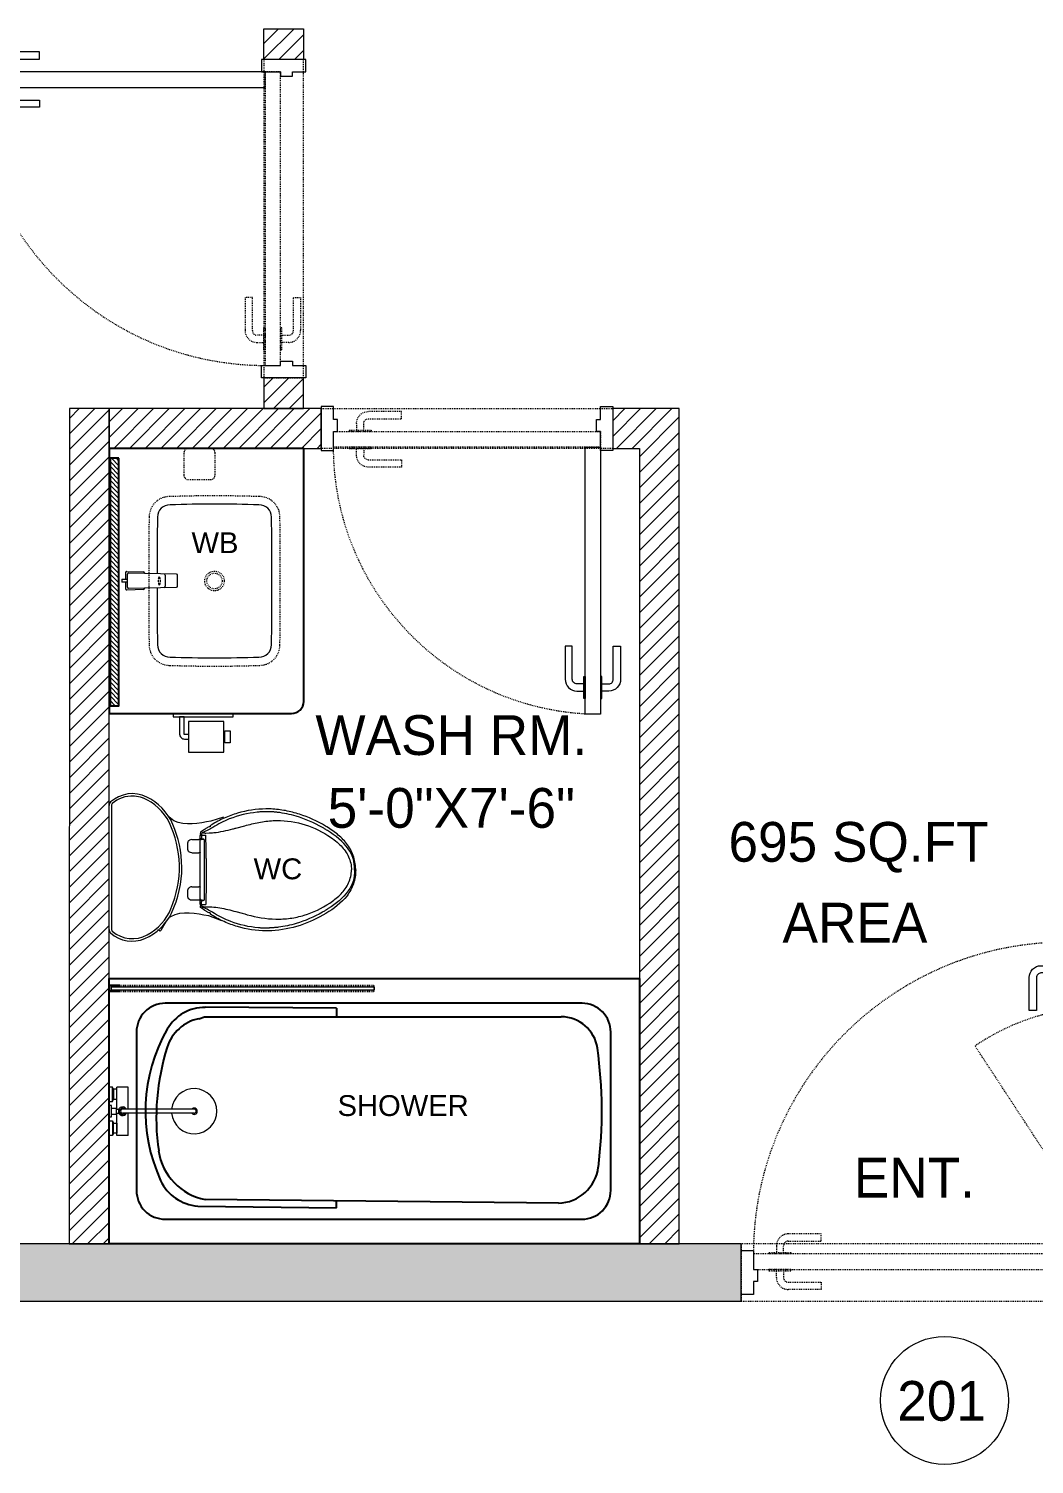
# Model space of a CAD drawing. Header units: inches. Extents: x 0 to 2865, y 0 to 4378.
# Drawn here: x 1279.2 to 1393, y 3993 to 4155.5 of the extents above; entities that cross this region are included whole.
import ezdxf

# ---------------------------------------------------------------- set-up
doc = ezdxf.new("R2010")
doc.units = ezdxf.units.IN
doc.linetypes.add('DASHED', pattern=[0.75, 0.5, -0.25])
doc.linetypes.add('HIDDEN', pattern=[0.375, 0.25, -0.125])
for name, color, linetype, lineweight in [('A-WALL', 113, 'Continuous', 9), ('I-DOOR', 6, 'Continuous', 20), ('I-FIXTURE', 8, 'Continuous', 5), ('l-FIXTURE', 7, 'Continuous', 5)]:
    doc.layers.add(name, color=color, linetype=linetype, lineweight=lineweight)
for name, color, linetype in [('A-WALL-EXTR', 2, 'Continuous'), ('I-FURN', 8, 'Continuous'), ('I-Furn Text', 7, 'Continuous'), ('TTEXT', 7, 'Continuous')]:
    doc.layers.add(name, color=color, linetype=linetype)
doc.styles.add('1 by 8 new', font='GOTHIC.TTF', dxfattribs={"height": 4.5})
doc.styles.add('A-ARCH-B01FL$0$Annotative', font='arial.ttf')
doc.styles.get("Standard").update_dxf_attribs({"font": 'arial.ttf'})
pattern_1 = [(225, (-17708.2569, -224.9086), (0.88388348, -0.88388348), [])]

# ---------------------------------------------------------------- blocks, each defined once
blk = doc.blocks.new('D2')
at = {"layer": 'A-WALL-EXTR', "color": 8, "linetype": 'HIDDEN', "lineweight": 5, "ltscale": 0.1, "transparency": 33554636}
for points in [[(2.1, 1.39), (2.1, 36.61), (0.35, 36.61), (0.35, 1.39)], [(0.35, 32.35), (0.35, 34.84), (0.2, 34.84), (0.2, 32.35)], [(2.1, 32.35), (2.1, 34.84), (2.25, 34.84), (2.25, 32.35)]]:
    blk.add_lwpolyline(points, close=True, dxfattribs=at)
for points in [[(0.2, 33.19), (-0.58, 33.19, 0.414214), (-1.1, 32.67), (-1.1, 28.92), (-1.92, 28.92), (-1.92, 32.67, -0.414214), (-0.58, 34), (0.2, 34)], [(2.25, 33.19), (3.02, 33.19, -0.414214), (3.54, 32.67), (3.54, 28.92), (4.36, 28.92), (4.36, 32.67, 0.414214), (3.02, 34), (2.25, 34)]]:
    blk.add_lwpolyline(points, format="xyb", dxfattribs=at)
blk.add_arc((2.07, 1.31), 35.3, 2.9704, 89.9487, dxfattribs=at)
at = {"layer": 'I-DOOR', "color": 6, "lineweight": 5, "transparency": 33554636}
for points in [[(0.35, 36.61), (0.35, 36.14), (-1.01, 36.14), (-1.01, 36.61), (-2.5, 36.61), (-2.5, 38), (2.5, 38), (2.5, 36.61)], [(33.05, 3.14), (35.54, 3.14), (35.54, 3.29), (33.05, 3.29)], [(0.35, 1.39), (0.35, 1.86), (-1.01, 1.86), (-1.01, 1.39), (-2.5, 1.39), (-2.5, 0), (2.5, 0), (2.5, 1.39)], [(2.1, 1.39), (37.31, 1.39), (37.31, 3.14), (2.1, 3.14)], [(33.05, 1.39), (35.54, 1.39), (35.54, 1.24), (33.05, 1.24)]]:
    blk.add_lwpolyline(points, close=True, dxfattribs=at)
for points in [[(33.89, 3.29), (33.89, 4.07, 0.414214), (33.37, 4.59), (29.63, 4.59), (29.63, 5.4), (33.37, 5.4, -0.414214), (34.71, 4.07), (34.71, 3.29)], [(33.89, 1.24), (33.89, 0.46, -0.414214), (33.37, -0.05), (29.63, -0.05), (29.63, -0.87), (33.37, -0.87, 0.414214), (34.71, 0.46), (34.71, 1.24)]]:
    blk.add_lwpolyline(points, format="xyb", dxfattribs=at)
blk = doc.blocks.new('D1')
at = {"layer": 'I-DOOR', "lineweight": 5, "transparency": 33554636}
for points in [[(0.35, 31.61), (0.35, 31.14), (-1.01, 31.14), (-1.01, 31.61), (-2.5, 31.61), (-2.5, 33), (2.5, 33), (2.5, 31.61)], [(28.05, 3.14), (30.54, 3.14), (30.54, 3.29), (28.05, 3.29)], [(0.35, 1.39), (0.35, 1.86), (-1.01, 1.86), (-1.01, 1.39), (-2.5, 1.39), (-2.5, 0), (2.5, 0), (2.5, 1.39)], [(2.1, 1.39), (32.31, 1.39), (32.31, 3.14), (2.1, 3.14)], [(28.05, 1.39), (30.54, 1.39), (30.54, 1.24), (28.05, 1.24)]]:
    blk.add_lwpolyline(points, close=True, dxfattribs=at)
at = {"layer": 'I-DOOR', "color": 252, "linetype": 'HIDDEN', "lineweight": 5, "ltscale": 0.1, "transparency": 33554636}
for points in [[(2.1, 1.39), (2.1, 31.61), (0.35, 31.61), (0.35, 1.39)], [(0.35, 27.35), (0.35, 29.84), (0.2, 29.84), (0.2, 27.35)], [(2.1, 27.35), (2.1, 29.84), (2.25, 29.84), (2.25, 27.35)]]:
    blk.add_lwpolyline(points, close=True, dxfattribs=at)
for points in [[(0.2, 28.19), (-0.58, 28.19, 0.414214), (-1.1, 27.67), (-1.1, 23.92), (-1.92, 23.92), (-1.92, 27.67, -0.414214), (-0.58, 29), (0.2, 29)], [(2.25, 28.19), (3.02, 28.19, -0.414214), (3.54, 27.67), (3.54, 23.92), (4.36, 23.92), (4.36, 27.67, 0.414214), (3.02, 29), (2.25, 29)]]:
    blk.add_lwpolyline(points, format="xyb", dxfattribs=at)
at = {"layer": 'I-DOOR', "lineweight": 5, "transparency": 33554636}
for points in [[(28.89, 3.29), (28.89, 4.07, 0.414214), (28.37, 4.59), (24.63, 4.59), (24.63, 5.4), (28.37, 5.4, -0.414214), (29.71, 4.07), (29.71, 3.29)], [(28.89, 1.24), (28.89, 0.46, -0.414214), (28.37, -0.05), (24.63, -0.05), (24.63, -0.87), (28.37, -0.87, 0.414214), (29.71, 0.46), (29.71, 1.24)]]:
    blk.add_lwpolyline(points, format="xyb", dxfattribs=at)
at = {"layer": 'I-DOOR', "color": 252, "linetype": 'HIDDEN', "lineweight": 5, "ltscale": 0.1, "transparency": 33554636}
blk.add_arc((2.06, 1.3), 30.31, 3.4862, 89.9301, dxfattribs=at)
blk = doc.blocks.new('SW28-Plan')
at = {"layer": 'I-FIXTURE', "linetype": 'ByBlock', "lineweight": 5}
for p, q in [((15, 43), (15, 107)), ((20, 97), (20, 53)), ((85, 107), (35, 107)), ((35, 9), (35, 107)), ((85, 9), (85, 107)), ((376, 9), (60, 9)), ((15, -43), (15, -107)), ((20, -97), (20, -53)), ((35, -107), (35, -9)), ((376, -9), (60, -9)), ((85, -107), (85, -9)), ((85, -107), (35, -107))]:
    blk.add_line(p, q, dxfattribs=at)
for points in [[(0, 43), (15, 43), (20, 53), (35, 53), (35, 97), (20, 97), (15, 107), (0, 107)], [(11, 25), (0, 25), (0, -25), (11, -25)], [(0, -43), (15, -43), (20, -53), (35, -53), (35, -97), (20, -97), (15, -107), (0, -107)]]:
    blk.add_lwpolyline(points, close=True, dxfattribs=at)
for points in [[(11, 14), (31, 14), (31, -14), (11, -14)], [(31, 9), (43.3, 9)], [(31, -9), (43.3, -9)]]:
    blk.add_lwpolyline(points, dxfattribs=at)
for centre, radius, start, end in [((376, 0), 100, 185.16361, 174.83639), ((60, 0), 19, 28.27371, 331.72629), ((60, 0), 14, 40.0052, 319.9948), ((60, 0), 9, 90, 270), ((376, 0), 14, 220.0052, 139.9948), ((376, 0), 9, 270, 90)]:
    blk.add_arc(centre, radius, start, end, dxfattribs=at)
blk = doc.blocks.new('EFGTH')
at = {"layer": 'A-WALL-EXTR', "color": 8, "linetype": 'HIDDEN', "lineweight": 5, "ltscale": 0.1, "transparency": 33554636}
for points in [[(-31.19, 2.25), (-31.19, 3.02, -0.414214), (-30.67, 3.54), (-26.92, 3.54), (-26.92, 4.36), (-30.67, 4.36, 0.414214), (-32, 3.02), (-32, 2.25)], [(-31.19, 0.2), (-31.19, -0.58, 0.414214), (-30.67, -1.1), (-26.92, -1.1), (-26.92, -1.92), (-30.67, -1.92, -0.414214), (-32, -0.58), (-32, 0.2)]]:
    blk.add_lwpolyline(points, format="xyb", dxfattribs=at)
for points in [[(-1.39, 2.1), (-34.61, 2.1), (-34.61, 0.35), (-1.39, 0.35)], [(-30.35, 2.1), (-32.84, 2.1), (-32.84, 2.25), (-30.35, 2.25)], [(-30.35, 0.35), (-32.84, 0.35), (-32.84, 0.2), (-30.35, 0.2)]]:
    blk.add_lwpolyline(points, close=True, dxfattribs=at)
blk.add_arc((-1.31, 2.06), 33.3, 93.1573, 179.9423, dxfattribs=at)
at = {"layer": 'I-DOOR', "color": 6, "lineweight": 5, "transparency": 33554636}
for points in [[(-1.39, 2.1), (-1.39, 35.31), (-3.14, 35.31), (-3.14, 2.1)], [(-3.14, 31.05), (-3.14, 33.54), (-3.29, 33.54), (-3.29, 31.05)], [(-1.39, 31.05), (-1.39, 33.54), (-1.24, 33.54), (-1.24, 31.05)], [(-34.61, 0.35), (-34.14, 0.35), (-34.14, -1.01), (-34.61, -1.01), (-34.61, -2.5), (-36, -2.5), (-36, 2.5), (-34.61, 2.5)], [(-1.39, 0.35), (-1.86, 0.35), (-1.86, -1.01), (-1.39, -1.01), (-1.39, -2.5), (0, -2.5), (0, 2.5), (-1.39, 2.5)]]:
    blk.add_lwpolyline(points, close=True, dxfattribs=at)
for points in [[(-3.29, 31.89), (-4.07, 31.89, 0.414214), (-4.59, 31.37), (-4.59, 27.63), (-5.4, 27.63), (-5.4, 31.37, -0.414214), (-4.07, 32.71), (-3.29, 32.71)], [(-1.24, 31.89), (-0.46, 31.89, -0.414214), (0.05, 31.37), (0.05, 27.63), (0.87, 27.63), (0.87, 31.37, 0.414214), (-0.46, 32.71), (-1.24, 32.71)]]:
    blk.add_lwpolyline(points, format="xyb", dxfattribs=at)
blk = doc.blocks.new('WB')
at = {"color": 0, "lineweight": 5}
for p, q in [((11.61, 0.57), (11.61, -0.64)), ((17.16, 0.83), (11.73, 0.69)), ((13.03, -0.67), (13.03, 0.6)), ((15.35, 0.78), (15.35, 0.86)), ((15.47, 0.98), (17.36, 1.03)), ((17.28, 0.71), (17.28, -0.78)), ((17.34, -0.2), (17.34, 0.13)), ((17.36, 0.15), (17.91, 0.13)), ((17.48, 0.91), (17.48, 0.15)), ((17.93, -0.18), (17.93, 0.11)), ((11.73, -0.76), (17.16, -0.9)), ((15.35, -0.93), (15.35, -0.85)), ((17.36, -1.09), (15.47, -1.04)), ((17.91, -0.2), (17.36, -0.22)), ((17.48, -0.22), (17.48, -0.98))]:
    blk.add_line(p, q, dxfattribs=at)
at = {"color": 0, "linetype": 'DASHED', "lineweight": 5, "ltscale": 0.1}
blk.add_lwpolyline([(14.84, -7.24, 0.005975), (14.88, 0, 0.005975), (14.84, 7.24, 0.421899), (12.47, 9.55, 0.016836), (2.41, 9.55, 0.421667), (0.04, 7.24, 0.005823), (0, 0, 0.005823), (0.04, -7.24, 0.421667), (2.41, -9.55, 0.016836), (12.47, -9.55, 0.421899)], format="xyb", close=True, dxfattribs=at)
at = {"color": 0, "lineweight": 5}
blk.add_lwpolyline([(13.94, 0.74, 0.005371), (13.89, 7.23, 0.428792), (12.47, 8.61, 0.01694), (2.41, 8.61, 0.428462), (0.99, 7.23, 0.005836), (0.95, 0, 0.005836), (0.99, -7.23, 0.428462), (2.41, -8.61, 0.01694), (12.47, -8.61, 0.428792), (13.89, -7.23, 0.005316), (13.94, -0.81, 0.005316)], format="xyb", dxfattribs=at)
at = {"color": 0, "linetype": 'DASHED', "lineweight": 5, "ltscale": 0.1}
for radius in [1.11, 0.875]:
    blk.add_circle((7.44, 0), radius, dxfattribs=at)
at = {"color": 0, "lineweight": 5}
for centre, radius, start, end in [((11.73, 0.57), 0.118, 91.4917, 180), ((13.17, 0.59), 0.136, 98.7071, 177.0098), ((15.47, 0.86), 0.121, 92.9366, 179.4019), ((17.16, 0.71), 0.119, 358.65, 91.3974), ((17.28, 0.11), 0.0236, 17.0763, 85.9822), ((16.81, -0.03), 0.52, 342.9237, 17.0763), ((17.32, 0.06), 0.0202, 267.9713, 359.383), ((17.36, 0.13), 0.0199, 88.607, 178.8453), ((17.36, 0.91), 0.118, 359.997, 91.503), ((17.91, 0.11), 0.0197, 0, 87.85), ((11.73, -0.64), 0.118, 180, 268.5083), ((13.17, -0.66), 0.136, 182.9903, 261.2928), ((15.47, -0.93), 0.118, 179.9978, 268.5022), ((17.16, -0.78), 0.119, 268.6045, 1.3481), ((17.28, -0.18), 0.0236, 274.0178, 342.9237), ((17.32, -0.13), 0.0197, 359.9987, 93.733), ((17.36, -0.2), 0.0202, 181.538, 270.6087), ((17.36, -0.98), 0.118, 268.497, 0.0025), ((17.91, -0.18), 0.0197, 272.15, 360)]:
    blk.add_arc(centre, radius, start, end, dxfattribs=at)
at = {"color": 0, "linetype": 'DASHED', "lineweight": 5, "ltscale": 0.1}
for centre, radius, start, end in [((14.59, 0.01), 1.04, 164.2221, 180.4063), ((13.93, 0.19), 0.365, 141.8789, 164.2221), ((13.69, 0.38), 0.0529, 34.0309, 141.8789), ((13.47, 0.23), 0.321, 8.689, 34.0309), ((12.41, 0.01), 1.4, 359.3825, 11.0778), ((14.59, -0.01), 1.04, 179.5937, 195.7779), ((13.93, -0.19), 0.365, 195.7779, 218.1211), ((13.69, -0.39), 0.0529, 218.1211, 325.9691), ((13.47, -0.24), 0.321, 325.9691, 351.311), ((12.41, -0.02), 1.4, 348.9222, 0.6175)]:
    blk.add_arc(centre, radius, start, end, dxfattribs=at)
for tag in ['MATERIAL', 'PRODUCT', 'TRADENAME', 'MODELNUMBER']:
    blk.add_attdef(tag, (7.43, 0), '', height=0.001, rotation=270, dxfattribs=at)
blk = doc.blocks.new('A$C7D7620EA')
at = {"layer": 'I-FIXTURE'}
for points in [[(9.43, 14.62), (9.49, 14.62)], [(9.49, 14.62), (9.54, 14.63)], [(9.54, 14.63), (9.59, 14.63)], [(9.59, 14.63), (9.66, 14.63)], [(9.66, 14.63), (9.72, 14.63)], [(9.72, 14.63), (9.77, 14.64)], [(9.77, 14.64), (9.82, 14.64)], [(9.82, 14.64), (9.87, 14.64)], [(9.87, 14.64), (9.93, 14.64)], [(9.93, 14.64), (10.02, 14.64)], [(10.02, 14.64), (10.06, 14.64)], [(10.06, 14.64), (10.1, 14.64)], [(10.19, 14.64), (10.27, 14.64)], [(10.27, 14.64), (10.34, 14.64)], [(10.34, 14.64), (10.39, 14.63)], [(10.39, 14.63), (10.45, 14.63)], [(10.45, 14.63), (10.5, 14.63)], [(10.5, 14.63), (10.57, 14.63)], [(10.57, 14.63), (10.63, 14.62)], [(10.63, 14.62), (10.7, 14.62)], [(27.9, 1.33), (27.9, 15.36)], [(8.83, 14.57), (8.93, 14.58)], [(8.93, 14.58), (9.01, 14.59)], [(9.01, 14.59), (9.1, 14.6)], [(9.1, 14.6), (9.17, 14.6)], [(9.17, 14.6), (9.24, 14.61)], [(9.24, 14.61), (9.31, 14.61)], [(9.31, 14.61), (9.37, 14.62)], [(9.37, 14.62), (9.43, 14.62)], [(10.7, 14.62), (10.78, 14.61)], [(10.78, 14.61), (10.86, 14.61)], [(10.86, 14.61), (10.95, 14.6)], [(10.95, 14.6), (11.04, 14.59)], [(11.04, 14.59), (11.14, 14.58)], [(13.54, 12.79), (12.55, 13.05)], [(16.29, 13.17), (16.43, 13.08)], [(16.43, 13.07), (16.43, 13.08), (16.43, 13.08)], [(16.43, 13.07), (16.43, 13.08)], [(16.43, 13.07), (16.44, 13.07)], [(16.47, 13), (16.47, 12.94)], [(3.2, 12.51), (3.3, 12.57)], [(3.3, 12.57), (3.38, 12.62)], [(3.38, 12.62), (3.46, 12.67)], [(3.46, 12.67), (3.54, 12.72)], [(3.54, 12.72), (3.61, 12.76)], [(3.61, 12.76), (3.68, 12.8)], [(3.68, 12.8), (3.77, 12.86)], [(16.47, 12.94), (16.56, 12.93)], [(16.56, 12.93), (16.57, 12.92)], [(16.57, 12.92), (16.58, 12.92)], [(16.97, 12.23), (16.59, 12.24)], [(16.78, 12.84), (16.81, 12.82)], [(17.12, 12.62), (17.23, 12.55)], [(17.14, 11.49), (17.5, 11.5)], [(17.18, 11.52), (17.35, 11.52), (17.43, 11.52), (17.47, 11.52), (17.49, 11.52)], [(17.23, 12.55), (17.34, 12.48)], [(17.36, 11.55), (17.25, 11.54)], [(17.3, 12.3), (17.29, 12.3)], [(17.29, 12.3), (17.3, 12.3)], [(17.34, 12.48), (17.45, 12.41)], [(17.36, 11.55), (17.35, 11.55)], [(17.46, 12.06), (17.43, 12.02)], [(17.44, 11.94), (17.49, 11.94), (17.5, 11.94)], [(17.44, 11.93), (17.44, 11.63)], [(17.45, 12.03), (17.54, 12.03)], [(17.52, 12), (17.45, 12)], [(17.45, 12), (17.45, 12)], [(17.45, 12), (17.52, 12)], [(17.49, 11.49), (17.48, 11.49)], [(17.49, 11.52), (17.5, 11.52)], [(17.5, 11.5), (17.49, 11.49)], [(17.5, 11.94), (17.58, 11.94)], [(17.5, 11.52), (17.58, 11.53)], [(17.5, 11.5), (17.5, 11.5)], [(17.51, 11.5), (17.55, 11.49)], [(17.55, 11.49), (17.6, 11.49)], [(17.57, 12.06), (17.57, 12.18)], [(17.58, 11.57), (17.58, 11.94)], [(17.6, 11.49), (17.61, 11.49)], [(17.6, 11.49), (17.6, 11.49)], [(17.6, 11.49), (17.6, 11.49)], [(17.61, 11.49), (17.64, 11.49)], [(17.61, 11.49), (17.61, 11.49)], [(17.62, 11.49), (17.61, 11.49)], [(17.61, 11.49), (17.61, 11.49)], [(17.61, 11.49), (17.61, 11.49)], [(17.61, 11.49), (17.61, 11.49)], [(17.62, 11.49), (17.62, 11.49)], [(17.62, 11.49), (17.62, 11.48)], [(17.62, 11.49), (17.62, 11.49)], [(17.62, 11.49), (17.62, 11.49)], [(17.62, 11.49), (17.64, 11.49)], [(17.62, 11.47), (17.62, 10.01)], [(17.64, 11.49), (17.71, 11.5)], [(17.71, 11.5), (17.75, 11.5)], [(17.94, 11.5), (17.75, 11.5)], [(18.09, 11.5), (17.94, 11.5)], [(18.26, 11.49), (18.09, 11.5)], [(18.54, 11.49), (18.26, 11.49)], [(18.85, 11.38), (18.84, 11.38)], [(18.85, 11.38), (18.88, 11.36)], [(17.09, 4.75), (17.09, 11.37)], [(17.64, 9.96), (17.57, 9.96)], [(17.6, 10), (17.6, 10.01)], [(17.6, 10.01), (17.6, 10)], [(17.61, 10.01), (17.6, 10.01)], [(17.6, 9.99), (17.6, 10)], [(17.6, 9.99), (17.6, 9.99)], [(17.6, 9.99), (17.6, 9.99)], [(17.61, 10.23), (17.62, 10.25)], [(17.61, 10.11), (17.62, 10.11)], [(17.61, 10.03), (17.62, 10.03), (17.61, 10.03)], [(17.61, 10.01), (17.61, 10.01)], [(17.62, 10.01), (17.61, 10.01)], [(17.61, 10), (17.61, 10.01)], [(17.61, 10), (17.61, 10)], [(17.61, 9.99), (17.61, 10)], [(17.61, 9.99), (17.62, 9.99)], [(17.61, 9.99), (17.61, 9.99)], [(17.61, 9.99), (17.63, 9.99)], [(17.61, 9.99), (17.61, 9.99)], [(17.61, 9.99), (17.61, 9.99)], [(17.62, 10.01), (17.62, 9.99)], [(17.62, 9.99), (17.63, 9.99)], [(17.62, 9.99), (17.62, 9.99)], [(17.62, 9.99), (17.62, 9.99)], [(17.62, 9.99), (17.68, 9.98), (17.71, 9.98), (17.75, 9.97)], [(17.63, 9.99), (17.65, 10)], [(17.64, 9.96), (17.64, 6.16)], [(18.04, 9.98), (17.92, 9.98), (17.75, 9.97)], [(18.21, 9.98), (18.04, 9.98)], [(18.54, 9.98), (18.21, 9.98)], [(18.85, 10.09), (18.84, 10.09)], [(18.88, 11.36), (18.9, 11.34)], [(18.9, 11.34), (18.91, 11.32)], [(18.9, 10.14), (18.9, 10.14), (18.92, 10.16), (18.92, 10.16), (18.94, 10.19)], [(18.91, 11.32), (18.92, 11.32)], [(18.92, 11.32), (18.94, 11.29)], [(0, 8.06), (0, 8.15)], [(0.12, 8.04), (0.12, 8.08)], [(0.48, 8.08), (0.48, 8.06)], [(0.48, 8.04), (0.48, 8.06)], [(17.64, 6.16), (17.57, 6.16)], [(17.6, 6.14), (17.59, 6.14)], [(17.6, 6.12), (17.59, 6.12)], [(17.6, 6.13), (17.6, 6.14)], [(17.6, 6.13), (17.6, 6.12)], [(17.6, 6.13), (17.6, 6.13)], [(17.61, 6.13), (17.6, 6.13)], [(17.6, 6.13), (17.6, 6.13)], [(17.6, 6.13), (17.6, 6.13)], [(17.6, 6.12), (17.6, 6.12)], [(17.6, 6.12), (17.6, 6.12)], [(17.61, 6.11), (17.6, 6.12)], [(17.61, 6.13), (17.62, 6.13)], [(17.63, 6.13), (17.61, 6.13)], [(17.61, 6.13), (17.61, 6.13)], [(17.61, 6.13), (17.61, 6.13)], [(17.61, 6.13), (17.61, 6.12)], [(17.61, 6.13), (17.61, 6.13)], [(17.61, 6.12), (17.61, 6.11)], [(17.61, 6.12), (17.61, 6.12)], [(17.61, 6.12), (17.61, 6.12)], [(17.61, 6.11), (17.61, 6.11)], [(17.62, 6.11), (17.61, 6.11)], [(17.62, 6.09), (17.61, 6.09)], [(17.61, 6.09), (17.61, 6.09)], [(17.61, 6.01), (17.62, 6.01)], [(17.61, 5.89), (17.62, 5.87)], [(17.62, 6.13), (17.65, 6.14)], [(17.62, 6.13), (17.62, 6.13)], [(17.62, 6.13), (17.62, 6.12)], [(17.62, 6.13), (17.62, 6.13)], [(17.62, 6.13), (17.62, 6.13)], [(17.62, 6.13), (17.62, 6.13)], [(17.62, 6.12), (17.62, 6.12)], [(17.62, 6.12), (17.62, 6.11)], [(17.62, 6.11), (17.62, 4.65)], [(17.65, 6.14), (17.71, 6.14)], [(17.71, 6.14), (17.75, 6.15)], [(17.92, 6.14), (17.75, 6.15)], [(18.04, 6.14), (17.92, 6.14)], [(18.21, 6.14), (18.04, 6.14)], [(18.85, 6.03), (18.84, 6.03)], [(18.85, 6.02), (18.88, 6)], [(18.88, 6), (18.9, 5.98)], [(18.89, 5.99), (18.9, 5.98)], [(18.9, 5.98), (18.91, 5.96)], [(18.93, 5.94), (18.93, 5.94), (18.91, 5.96)], [(18.91, 5.96), (18.92, 5.96)], [(18.92, 5.96), (18.94, 5.93)], [(18.94, 5.93), (18.93, 5.94)], [(13.54, 3.34), (12.85, 3.15)], [(13.79, 3.4), (13.54, 3.34)], [(14.02, 3.46), (13.79, 3.4)], [(14.24, 3.52), (14.02, 3.46)], [(16.93, 3.38), (17.07, 3.46)], [(17.07, 3.46), (17.23, 3.58)], [(17.4, 4.65), (17.13, 4.65)], [(17.21, 4.63), (17.15, 4.63)], [(17.22, 4.63), (17.15, 4.63)], [(17.38, 4.63), (17.15, 4.63)], [(17.19, 4.6), (17.49, 4.6)], [(17.41, 4.63), (17.22, 4.63)], [(17.23, 4.63), (17.22, 4.63)], [(17.26, 4.63), (17.23, 4.63)], [(17.23, 3.58), (17.34, 3.65)], [(17.36, 4.57), (17.25, 4.58)], [(17.37, 4.63), (17.26, 4.63)], [(17.28, 4.63), (17.28, 4.6)], [(17.3, 3.82), (17.29, 3.82)], [(17.29, 3.82), (17.3, 3.82)], [(17.34, 3.65), (17.45, 3.72)], [(17.36, 4.57), (17.35, 4.57)], [(17.37, 4.63), (17.36, 4.63)], [(17.37, 4.63), (17.36, 4.63)], [(17.37, 4.63), (17.37, 4.63)], [(17.37, 4.63), (17.38, 4.63)], [(17.37, 4.63), (17.37, 4.63)], [(17.38, 4.63), (17.37, 4.63)], [(17.38, 4.63), (17.38, 4.63)], [(17.39, 4.63), (17.38, 4.63)], [(17.38, 4.63), (17.38, 4.63)], [(17.39, 4.63), (17.38, 4.63)], [(17.38, 4.63), (17.39, 4.63)], [(17.4, 4.63), (17.39, 4.63)], [(17.41, 4.63), (17.39, 4.63)], [(17.5, 4.65), (17.4, 4.65)], [(17.41, 4.63), (17.4, 4.63)], [(17.48, 4.63), (17.41, 4.63)], [(17.41, 4.63), (17.5, 4.63)], [(17.41, 4.63), (17.41, 4.63)], [(17.44, 4.19), (17.44, 4.49)], [(17.45, 4.12), (17.45, 4.12)], [(17.52, 4.11), (17.45, 4.11)], [(17.45, 4.09), (17.54, 4.09)], [(17.49, 4.63), (17.48, 4.63)], [(17.5, 4.63), (17.49, 4.63)], [(17.49, 4.6), (17.5, 4.6)], [(17.5, 4.65), (17.5, 4.65)], [(17.52, 4.65), (17.5, 4.65)], [(17.5, 4.63), (17.5, 4.63)], [(17.5, 4.6), (17.58, 4.59)], [(17.55, 4.63), (17.51, 4.63)], [(17.57, 4.65), (17.52, 4.65)], [(17.6, 4.63), (17.55, 4.63)], [(17.55, 4.63), (17.55, 4.63)], [(17.6, 4.65), (17.57, 4.65)], [(17.57, 4.06), (17.57, 3.94)], [(17.6, 4.75), (17.62, 4.75)], [(17.62, 4.65), (17.6, 4.65)], [(17.6, 4.63), (17.6, 4.63)], [(17.6, 4.63), (17.6, 4.63)], [(17.61, 4.63), (17.6, 4.63)], [(17.61, 4.63), (17.61, 4.63)], [(17.62, 4.63), (17.61, 4.63)], [(17.61, 4.63), (17.61, 4.63)], [(17.61, 4.63), (17.61, 4.63)], [(17.61, 4.63), (17.61, 4.63)], [(17.64, 4.63), (17.61, 4.63)], [(17.62, 4.65), (17.62, 4.64)], [(17.62, 4.64), (17.63, 4.64)], [(17.62, 4.64), (17.62, 4.63)], [(17.62, 4.63), (18.54, 4.63)], [(17.62, 4.63), (17.64, 4.63)], [(17.62, 4.63), (17.62, 4.63)], [(17.63, 4.64), (17.65, 4.64)], [(18.85, 4.74), (18.84, 4.74)], [(18.9, 4.78), (18.9, 4.78), (18.92, 4.81), (18.92, 4.81)], [(18.92, 4.81), (18.94, 4.83)], [(12.55, 3.07), (12.27, 2.99)], [(12.85, 3.15), (12.55, 3.07)], [(15.97, 3.11), (16.06, 3.17)], [(16.29, 2.95), (16.43, 3.04)], [(16.43, 3.05), (16.43, 3.04)], [(16.43, 3.04), (16.44, 3.05)], [(16.43, 3.04), (16.43, 3.04)], [(16.43, 3.04), (16.43, 3.04)], [(16.47, 3.18), (16.47, 3.12)], [(21.42, 2.26), (21.46, 2.19), (22.06, 1.21), (22.1, 1.14), (22.11, 1.13), (22.13, 1.13), (22.2, 1.17), (22.31, 1.24), (22.37, 1.28)], [(10.13, 1.47), (10.18, 1.47)], [(10.17, 1.46), (10.24, 1.46)]]:
    blk.add_lwpolyline(points, dxfattribs=at)
for points in [[(20.68, 13.19), (21.29, 14.61), (22.36, 15.68), (23.63, 16.3)], [(23.63, 16.3), (25.02, 16.99), (26.62, 16.72), (27.73, 15.74)], [(25.11, 16.41), (26.04, 16.45), (26.89, 16.12), (27.53, 15.56)], [(9.65, 14.95), (9.82, 14.96), (9.98, 14.96), (10.15, 14.96)], [(10.1, 14.64), (10.13, 14.64), (10.16, 14.64), (10.19, 14.64)], [(21.07, 13.39), (21.72, 14.69), (22.8, 15.66), (24.02, 16.18)], [(27.73, 15.74), (27.85, 15.64), (27.9, 15.5), (27.9, 15.36)], [(16.44, 13.07), (16.46, 13.05), (16.47, 13.03), (16.47, 13)], [(20.91, 3.66), (19.52, 6.9), (19.68, 10.42), (21.08, 13.39)], [(19.67, 8.34), (19.67, 10.1), (20.05, 11.76), (20.68, 13.19)], [(13.91, 12.69), (13.78, 12.72), (13.66, 12.75), (13.54, 12.79)], [(16.05, 12.27), (15.32, 12.34), (14.61, 12.51), (13.91, 12.69)], [(16.59, 12.24), (16.41, 12.25), (16.23, 12.26), (16.05, 12.27)], [(16.17, 12.87), (16.53, 12.66), (16.9, 12.46), (17.29, 12.3)], [(16.58, 12.92), (16.65, 12.9), (16.71, 12.87), (16.78, 12.84)], [(16.81, 12.82), (16.92, 12.76), (17.02, 12.69), (17.12, 12.62)], [(16.93, 9.35), (16.93, 10.23), (16.93, 11.11), (16.94, 11.99)], [(17.09, 11.37), (17.09, 11.46), (17.16, 11.53), (17.25, 11.54)], [(17.3, 12.3), (17.39, 12.26), (17.45, 12.17), (17.46, 12.06)], [(17.36, 11.55), (17.41, 11.55), (17.44, 11.59), (17.44, 11.63)], [(17.45, 12.03), (17.44, 12), (17.44, 11.96), (17.44, 11.93)], [(17.45, 12.41), (17.53, 12.36), (17.57, 12.27), (17.57, 12.18)], [(17.58, 11.94), (17.58, 11.98), (17.56, 12), (17.52, 12)], [(17.57, 12.06), (17.57, 12.05), (17.56, 12.03), (17.54, 12.03)], [(17.58, 11.57), (17.58, 11.56), (17.58, 11.54), (17.58, 11.53)], [(17.64, 11.48), (17.64, 11.48), (17.63, 11.49), (17.62, 11.49)], [(18.54, 11.49), (18.61, 11.49), (18.74, 11.45), (18.8, 11.43)], [(18.8, 11.42), (18.82, 11.41), (18.84, 11.39), (18.85, 11.38)], [(18.85, 11.38), (18.87, 11.37), (18.88, 11.35), (18.9, 11.34)], [(17.6, 10), (17.58, 9.99), (17.57, 9.98), (17.57, 9.96)], [(17.62, 10.21), (17.62, 10.21), (17.61, 10.22), (17.61, 10.23)], [(17.65, 9.99), (17.65, 9.99), (17.64, 9.97), (17.64, 9.96)], [(18.54, 9.98), (18.61, 9.99), (18.74, 10.04), (18.8, 10.07)], [(18.8, 10.06), (18.82, 10.07), (18.84, 10.09), (18.85, 10.1)], [(18.9, 10.14), (18.88, 10.13), (18.87, 10.11), (18.85, 10.1)], [(18.85, 10.1), (18.87, 10.11), (18.88, 10.13), (18.9, 10.14)], [(18.94, 11.29), (18.97, 11.25), (18.99, 11.2), (19, 11.15)], [(19, 10.32), (18.99, 10.28), (18.97, 10.23), (18.94, 10.19)], [(19, 11.15), (19.01, 11.13), (19.02, 11.12), (19.02, 11.1)], [(19.02, 10.38), (19.02, 10.36), (19.01, 10.34), (19, 10.32)], [(19.03, 10.47), (19.03, 10.44), (19.03, 10.41), (19.02, 10.38)], [(20.84, 3.16), (20.04, 4.84), (19.66, 6.64), (19.67, 8.34)], [(0.84, 5.68), (1.44, 4.86), (2.26, 4.22), (3.1, 3.67)], [(17.59, 6.12), (17.58, 6.13), (17.57, 6.15), (17.57, 6.16)], [(17.59, 6.14), (17.58, 6.14), (17.57, 6.15), (17.57, 6.16)], [(17.62, 5.91), (17.62, 5.91), (17.61, 5.9), (17.61, 5.89)], [(17.62, 4.89), (17.62, 4.89), (17.61, 4.88), (17.61, 4.88)], [(17.61, 4.88), (17.61, 4.87), (17.62, 4.85), (17.62, 4.85)], [(17.64, 6.13), (17.64, 6.13), (17.63, 6.13), (17.62, 6.13)], [(17.65, 6.14), (17.65, 6.14), (17.64, 6.15), (17.64, 6.16)], [(18.54, 6.14), (18.43, 6.14), (18.32, 6.14), (18.21, 6.14)], [(18.54, 6.14), (18.61, 6.14), (18.67, 6.12), (18.73, 6.1)], [(18.73, 6.1), (18.75, 6.09), (18.84, 6.04), (18.85, 6.02)], [(18.85, 6.02), (18.87, 6.01), (18.88, 6), (18.89, 5.99)], [(18.94, 5.93), (18.97, 5.89), (18.99, 5.84), (19, 5.8)], [(19, 4.97), (18.99, 4.92), (18.97, 4.87), (18.94, 4.83)], [(19, 5.8), (19.01, 5.78), (19.02, 5.76), (19.02, 5.74)], [(19.02, 5.02), (19.02, 5.01), (19.01, 4.99), (19, 4.97)], [(19.03, 5.12), (19.03, 5.09), (19.03, 5.05), (19.02, 5.02)], [(16.05, 3.85), (15.44, 3.79), (14.84, 3.67), (14.24, 3.52)], [(16.97, 3.89), (16.66, 3.88), (16.36, 3.87), (16.05, 3.85)], [(16.06, 3.17), (16.46, 3.41), (16.86, 3.64), (17.29, 3.82)], [(17.25, 4.58), (17.16, 4.59), (17.09, 4.66), (17.09, 4.75)], [(17.23, 3.86), (17.35, 3.89), (17.43, 3.99), (17.43, 4.1)], [(17.3, 3.82), (17.39, 3.87), (17.45, 3.95), (17.46, 4.06)], [(17.36, 4.57), (17.41, 4.57), (17.44, 4.53), (17.44, 4.49)], [(17.45, 4.09), (17.44, 4.12), (17.44, 4.17), (17.44, 4.19)], [(17.45, 3.72), (17.53, 3.77), (17.57, 3.85), (17.57, 3.94)], [(17.52, 4.65), (17.52, 4.63), (17.52, 4.63), (17.5, 4.63)], [(17.58, 4.17), (17.58, 4.14), (17.56, 4.11), (17.52, 4.11)], [(17.57, 4.06), (17.57, 4.07), (17.56, 4.09), (17.54, 4.09)], [(17.62, 4.79), (17.61, 4.78), (17.6, 4.77), (17.6, 4.75)], [(18.54, 4.63), (18.63, 4.63), (18.72, 4.66), (18.8, 4.7)], [(18.8, 4.7), (18.82, 4.72), (18.84, 4.73), (18.85, 4.74)], [(23.59, 0.71), (22.33, 1.38), (21.41, 2.44), (20.91, 3.65)], [(16.47, 3.12), (16.47, 3.09), (16.46, 3.07), (16.44, 3.05)], [(16.47, 3.18), (16.5, 3.18), (16.52, 3.18), (16.54, 3.19)], [(23.85, 0.28), (22.49, 0.88), (21.44, 1.93), (20.83, 3.17)], [(27.53, 1.12), (26.42, 0.14), (24.85, 0.02), (23.59, 0.71)], [(27.73, 0.94), (26.65, -0.04), (25.14, -0.25), (23.86, 0.28)], [(27.9, 1.33), (27.9, 1.17), (27.84, 1.03), (27.73, 0.94)]]:
    blk.add_open_spline(points, degree=3, dxfattribs=at)
for points, knots in [([(24.03, 16.18), (24.03, 16.18), (24.1, 16.2), (24.1, 16.2), (24.41, 16.32), (24.71, 16.38), (25.03, 16.4), (25.03, 16.4), (25.11, 16.41), (25.11, 16.41)], [0, 0, 0, 0, 1, 1, 1, 2, 2, 2, 3, 3, 3, 3]), ([(0, 8.15), (0.01, 8.68), (0.1, 9.2), (0.28, 9.7), (0.46, 10.18), (0.71, 10.63), (1.03, 11.04), (1.34, 11.44), (1.71, 11.8), (2.11, 12.12), (2.53, 12.45), (2.97, 12.75), (3.42, 13.02), (4.35, 13.57), (5.34, 14.03), (6.36, 14.36), (6.88, 14.52), (7.4, 14.66), (7.94, 14.76), (8.47, 14.86), (9.02, 14.92), (9.57, 14.95), (9.59, 14.95), (9.62, 14.95), (9.65, 14.95)], [0, 0, 0, 0, 1, 1, 1, 2, 2, 2, 3, 3, 3, 4, 4, 4, 5, 5, 5, 6, 6, 6, 7, 7, 7, 8, 8, 8, 8]), ([(10.15, 14.96), (11.24, 14.94), (12.32, 14.79), (13.37, 14.48), (13.88, 14.32), (14.39, 14.14), (14.88, 13.92), (15.37, 13.7), (15.84, 13.45), (16.29, 13.17)], [0, 0, 0, 0, 1, 1, 1, 2, 2, 2, 3, 3, 3, 3]), ([(27.53, 15.56), (27.53, 15.56), (27.6, 15.47), (27.6, 15.47), (27.6, 15.47), (27.61, 15.41), (27.61, 15.41), (27.63, 15.33), (27.62, 15.38), (27.62, 15.28), (27.62, 15.28), (27.62, 1.32), (27.62, 1.32), (27.62, 1.32), (27.6, 1.21), (27.6, 1.21), (27.6, 1.21), (27.53, 1.13), (27.53, 1.13)], [0, 0, 0, 0, 1, 1, 1, 2, 2, 2, 3, 3, 3, 4, 4, 4, 5, 5, 5, 6, 6, 6, 6]), ([(12.55, 13.05), (12.02, 13.19), (11.49, 13.33), (10.96, 13.43), (10.42, 13.53), (9.88, 13.6), (9.33, 13.63), (8.24, 13.68), (7.14, 13.56), (6.09, 13.27), (5.06, 12.99), (4.07, 12.53), (3.16, 11.96), (2.67, 11.66), (2.2, 11.32), (1.79, 10.91)], [0, 0, 0, 0, 1, 1, 1, 2, 2, 2, 3, 3, 3, 4, 4, 4, 5, 5, 5, 5]), ([(3.77, 12.86), (4.7, 13.39), (5.7, 13.83), (6.73, 14.14), (7.42, 14.34), (8.12, 14.48), (8.83, 14.57)], [0, 0, 0, 0, 1, 1, 1, 2, 2, 2, 2]), ([(11.14, 14.58), (12.22, 14.47), (13.28, 14.22), (14.3, 13.82), (14.95, 13.56), (15.57, 13.23), (16.17, 12.87)], [0, 0, 0, 0, 1, 1, 1, 2, 2, 2, 2]), ([(14.96, 14.01), (14.96, 14.01), (16.38, 13.57), (16.38, 13.57), (17.73, 13.35), (19.28, 12.97), (20.57, 13.62), (20.57, 13.62), (21.14, 14.08), (21.14, 14.08), (21.14, 14.08), (20.78, 13.74), (20.78, 13.74)], [0, 0, 0, 0, 1, 1, 1, 2, 2, 2, 3, 3, 3, 4, 4, 4, 4]), ([(0.84, 10.44), (1.46, 11.29), (2.3, 11.94), (3.18, 12.5), (3.19, 12.5), (3.19, 12.51), (3.2, 12.51)], [0, 0, 0, 0, 1, 1, 1, 2, 2, 2, 2]), ([(17.43, 12.02), (17.41, 12), (17.37, 12), (17.34, 12), (17.3, 11.99), (17.26, 11.99), (17.22, 11.99), (17.12, 11.98), (17.03, 11.98), (16.94, 11.99)], [0, 0, 0, 0, 1, 1, 1, 2, 2, 2, 3, 3, 3, 3]), ([(17.29, 12.3), (17.27, 12.29), (17.25, 12.28), (17.23, 12.26), (17.2, 12.24), (17.16, 12.24), (17.12, 12.24), (17.07, 12.23), (17.02, 12.23), (16.97, 12.23)], [0, 0, 0, 0, 1, 1, 1, 2, 2, 2, 3, 3, 3, 3]), ([(0.12, 8.08), (0.12, 8.51), (0.16, 8.94), (0.29, 9.35), (0.41, 9.74), (0.61, 10.1), (0.84, 10.44)], [0, 0, 0, 0, 1, 1, 1, 2, 2, 2, 2]), ([(1.79, 10.91), (1.43, 10.56), (1.11, 10.16), (0.88, 9.72), (0.65, 9.25), (0.51, 8.75), (0.48, 8.23), (0.48, 8.18), (0.48, 8.13), (0.48, 8.08)], [0, 0, 0, 0, 1, 1, 1, 2, 2, 2, 3, 3, 3, 3]), ([(17.6, 9.99), (17.6, 9.99), (17.6, 9.99), (17.6, 9.99), (17.58, 9.98), (17.57, 9.97), (17.57, 9.96)], [0, 0, 0, 0, 1, 1, 1, 2, 2, 2, 2]), ([(19.02, 11.1), (19.04, 11), (19.03, 10.9), (19.03, 10.8), (19.03, 10.69), (19.03, 10.58), (19.03, 10.47)], [0, 0, 0, 0, 1, 1, 1, 2, 2, 2, 2]), ([(16.93, 9.35), (16.93, 8.24), (16.93, 7.13), (16.93, 6.03), (16.93, 5.69), (16.93, 5.35), (16.94, 5.01), (16.94, 5.01), (16.94, 4.13), (16.94, 4.13)], [0, 0, 0, 0, 1, 1, 1, 2, 2, 2, 3, 3, 3, 3]), ([(0, 8.06), (0, 7.52), (0.09, 7), (0.26, 6.49), (0.42, 6), (0.67, 5.55), (0.98, 5.14), (1.61, 4.3), (2.48, 3.67), (3.37, 3.13), (4.29, 2.58), (5.27, 2.12), (6.29, 1.78), (7.33, 1.44), (8.41, 1.23), (9.5, 1.17), (9.55, 1.17), (9.6, 1.17), (9.65, 1.16)], [0, 0, 0, 0, 1, 1, 1, 2, 2, 2, 3, 3, 3, 4, 4, 4, 5, 5, 5, 6, 6, 6, 6]), ([(0.12, 8.04), (0.12, 7.61), (0.16, 7.18), (0.29, 6.77), (0.41, 6.38), (0.61, 6.02), (0.84, 5.68)], [0, 0, 0, 0, 1, 1, 1, 2, 2, 2, 2]), ([(1.79, 5.21), (1.43, 5.56), (1.11, 5.96), (0.88, 6.41), (0.65, 6.87), (0.51, 7.37), (0.48, 7.89), (0.48, 7.94), (0.48, 7.99), (0.48, 8.04)], [0, 0, 0, 0, 1, 1, 1, 2, 2, 2, 3, 3, 3, 3]), ([(12.27, 2.99), (11.22, 2.72), (10.14, 2.5), (9.05, 2.49), (8.5, 2.48), (7.95, 2.51), (7.41, 2.58), (6.87, 2.65), (6.34, 2.77), (5.83, 2.93), (4.81, 3.24), (3.83, 3.71), (2.94, 4.3), (2.53, 4.57), (2.14, 4.87), (1.79, 5.21)], [0, 0, 0, 0, 1, 1, 1, 2, 2, 2, 3, 3, 3, 4, 4, 4, 5, 5, 5, 5]), ([(19.02, 5.74), (19.04, 5.64), (19.03, 5.54), (19.03, 5.44), (19.03, 5.33), (19.03, 5.22), (19.03, 5.12)], [0, 0, 0, 0, 1, 1, 1, 2, 2, 2, 2]), ([(3.1, 3.67), (3.1, 3.67), (3.2, 3.61), (3.2, 3.61), (3.2, 3.61), (3.3, 3.55), (3.3, 3.55), (3.3, 3.55), (3.38, 3.5), (3.38, 3.5), (3.38, 3.5), (3.46, 3.45), (3.46, 3.45), (3.46, 3.45), (3.54, 3.4), (3.54, 3.4), (3.54, 3.4), (3.61, 3.36), (3.61, 3.36), (3.61, 3.36), (3.71, 3.3), (3.71, 3.3), (3.71, 3.3), (3.77, 3.26), (3.77, 3.26), (4.7, 2.73), (5.7, 2.29), (6.73, 1.99), (7.38, 1.79), (8.05, 1.65), (8.73, 1.56)], [0, 0, 0, 0, 1, 1, 1, 2, 2, 2, 3, 3, 3, 4, 4, 4, 5, 5, 5, 6, 6, 6, 7, 7, 7, 8, 8, 8, 9, 9, 9, 10, 10, 10, 10]), ([(15.14, 2.29), (15.14, 2.29), (16.63, 2.85), (16.63, 2.85), (18.02, 3.08), (19.65, 3.5), (20.95, 2.73), (20.95, 2.73), (21.02, 2.69), (21.02, 2.69)], [0, 0, 0, 0, 1, 1, 1, 2, 2, 2, 3, 3, 3, 3]), ([(16.54, 3.19), (16.54, 3.19), (16.56, 3.19), (16.56, 3.19), (16.56, 3.19), (16.58, 3.2), (16.58, 3.2), (16.65, 3.22), (16.71, 3.25), (16.78, 3.28)], [0, 0, 0, 0, 1, 1, 1, 2, 2, 2, 3, 3, 3, 3]), ([(16.78, 3.28), (16.78, 3.28), (16.81, 3.3), (16.81, 3.3), (16.85, 3.33), (16.89, 3.35), (16.93, 3.38)], [0, 0, 0, 0, 1, 1, 1, 2, 2, 2, 2]), ([(17.43, 4.1), (17.41, 4.12), (17.37, 4.12), (17.34, 4.13), (17.3, 4.13), (17.26, 4.13), (17.22, 4.13), (17.12, 4.14), (17.03, 4.14), (16.94, 4.13)], [0, 0, 0, 0, 1, 1, 1, 2, 2, 2, 3, 3, 3, 3]), ([(17.23, 3.86), (17.2, 3.88), (17.16, 3.88), (17.12, 3.88), (17.07, 3.89), (17.02, 3.9), (16.97, 3.89)], [0, 0, 0, 0, 1, 1, 1, 2, 2, 2, 2]), ([(17.58, 4.17), (17.58, 4.25), (17.58, 4.34), (17.58, 4.42), (17.58, 4.47), (17.6, 4.55), (17.58, 4.59)], [0, 0, 0, 0, 1, 1, 1, 2, 2, 2, 2]), ([(18.85, 4.74), (18.87, 4.76), (18.88, 4.77), (18.9, 4.78), (18.88, 4.77), (18.87, 4.76), (18.85, 4.74)], [0, 0, 0, 0, 1, 1, 1, 2, 2, 2, 2]), ([(9.65, 1.16), (9.82, 1.16), (9.98, 1.15), (10.15, 1.15), (11.24, 1.18), (12.32, 1.32), (13.37, 1.64), (13.88, 1.79), (14.39, 1.98), (14.88, 2.2), (15.37, 2.41), (15.84, 2.67), (16.29, 2.95)], [0, 0, 0, 0, 1, 1, 1, 2, 2, 2, 3, 3, 3, 4, 4, 4, 4]), ([(10.23, 1.46), (10.23, 1.46), (10.32, 1.46), (10.32, 1.46), (10.32, 1.46), (10.37, 1.46), (10.37, 1.46), (10.37, 1.46), (10.42, 1.46), (10.42, 1.46), (10.42, 1.46), (10.48, 1.47), (10.48, 1.47), (10.48, 1.47), (10.54, 1.47), (10.54, 1.47), (10.54, 1.47), (10.6, 1.47), (10.6, 1.47), (10.6, 1.47), (10.67, 1.48), (10.67, 1.48), (10.67, 1.48), (10.74, 1.48), (10.74, 1.48), (10.74, 1.48), (10.82, 1.49), (10.82, 1.49), (10.82, 1.49), (10.9, 1.49), (10.9, 1.49), (10.9, 1.49), (10.99, 1.5), (10.99, 1.5), (12.07, 1.6), (13.13, 1.83), (14.14, 2.22), (14.78, 2.46), (15.39, 2.76), (15.97, 3.11)], [0, 0, 0, 0, 1, 1, 1, 2, 2, 2, 3, 3, 3, 4, 4, 4, 5, 5, 5, 6, 6, 6, 7, 7, 7, 8, 8, 8, 9, 9, 9, 10, 10, 10, 11, 11, 11, 12, 12, 12, 13, 13, 13, 13]), ([(8.73, 1.56), (8.73, 1.56), (8.83, 1.55), (8.83, 1.55), (8.83, 1.55), (8.93, 1.54), (8.93, 1.54), (8.93, 1.54), (9.01, 1.53), (9.01, 1.53), (9.01, 1.53), (9.1, 1.53), (9.1, 1.53), (9.1, 1.53), (9.17, 1.52), (9.17, 1.52), (9.17, 1.52), (9.24, 1.51), (9.24, 1.51), (9.24, 1.51), (9.31, 1.51), (9.31, 1.51), (9.31, 1.51), (9.37, 1.5), (9.37, 1.5), (9.37, 1.5), (9.43, 1.5), (9.43, 1.5), (9.43, 1.5), (9.49, 1.5), (9.49, 1.5), (9.49, 1.5), (9.54, 1.49), (9.54, 1.49), (9.54, 1.49), (9.61, 1.49), (9.61, 1.49), (9.61, 1.49), (9.68, 1.49), (9.68, 1.49), (9.68, 1.49), (9.74, 1.49), (9.74, 1.49), (9.74, 1.49), (9.79, 1.48), (9.79, 1.48), (9.79, 1.48), (9.84, 1.48), (9.84, 1.48), (9.84, 1.48), (9.89, 1.48), (9.89, 1.48), (9.89, 1.48), (9.95, 1.48), (9.95, 1.48), (9.95, 1.48), (10.02, 1.48), (10.02, 1.48), (10.02, 1.48), (10.06, 1.48), (10.06, 1.48), (10.08, 1.48), (10.12, 1.47), (10.14, 1.47)], [0, 0, 0, 0, 1, 1, 1, 2, 2, 2, 3, 3, 3, 4, 4, 4, 5, 5, 5, 6, 6, 6, 7, 7, 7, 8, 8, 8, 9, 9, 9, 10, 10, 10, 11, 11, 11, 12, 12, 12, 13, 13, 13, 14, 14, 14, 15, 15, 15, 16, 16, 16, 17, 17, 17, 18, 18, 18, 19, 19, 19, 20, 20, 20, 21, 21, 21, 21])]:
    blk.add_open_spline(points, degree=3, knots=knots, dxfattribs=at)

msp = doc.modelspace()

# ---------------------------------------------------------------- hatches: boundary and pattern name
at = {"layer": 'A-WALL', "lineweight": 5, "transparency": 33554636}
h = msp.add_hatch(dxfattribs=at)
h.set_pattern_fill('ANSI31', color=8, scale=10, angle=180)
h.set_pattern_definition(pattern_1)
h.paths.add_polyline_path([(1310.3, 4151.97), (1305.8, 4151.97), (1305.8, 4155.47), (1310.3, 4155.47)])
h = msp.add_hatch(dxfattribs=at)
h.set_pattern_fill('ANSI31', color=8, scale=10, angle=180)
h.set_pattern_definition(pattern_1)
h.paths.add_polyline_path([(1310.3, 4115.97), (1305.8, 4115.97), (1305.8, 4112.47), (1310.3, 4112.47)])
h = msp.add_hatch(dxfattribs=at)
h.set_pattern_fill('ANSI31', color=8, scale=10, angle=180)
h.set_pattern_definition([(225, (-17730.2294, -224.9086), (0.88388348, -0.88388348), [])])
h.paths.add_polyline_path([(1283.8, 4017.97), (1288.3, 4017.97), (1288.32, 4112.48), (1283.82, 4112.48)])
h = msp.add_hatch(dxfattribs=at)
h.set_pattern_fill('ANSI31', color=8, scale=10, angle=180)
h.set_pattern_definition([(225, (-17787.2036, -224.8926), (0.88388348, -0.88388348), [])])
h.paths.add_polyline_path([(1288.32, 4112.48), (1288.32, 4107.98), (1312.3, 4107.98), (1312.3, 4112.48)])
h = msp.add_hatch(dxfattribs=at)
h.set_pattern_fill('ANSI31', color=8, scale=10, angle=180)
h.set_pattern_definition([(225, (-17560.1397, 443.8124), (0.88388348, -0.88388348), [])])
h.paths.add_polyline_path([(1352.8, 4112.47), (1345.3, 4112.47), (1345.3, 4107.97), (1348.3, 4107.97), (1348.3, 4017.97), (1352.8, 4017.97)])
h = msp.add_hatch(color=8, dxfattribs=at)
h.dxf.hatch_style = 1
h.paths.add_polyline_path([(1359.8, 4017.97), (1151.3, 4017.97), (1151.3, 4011.47), (1359.8, 4011.47)])
at = {"layer": 'I-FURN', "lineweight": 5, "ltscale": 100, "transparency": 33554636}
h = msp.add_hatch(dxfattribs=at)
h.set_pattern_fill('ANSI31', color=8, scale=3, angle=630)
h.set_pattern_definition([(315, (18672.7096, -546.1838), (0.265165043, 0.265165043), [])])
h.paths.add_polyline_path([(1288.41, 4106.85), (1289.41, 4106.85), (1289.41, 4078.85), (1288.41, 4078.85)])

# ---------------------------------------------------------------- linework, layer by layer
at = {"layer": 'A-WALL', "color": 8, "lineweight": 5, "transparency": 33554636}
for points in [[(1310.3, 4151.97), (1305.8, 4151.97), (1305.8, 4155.47), (1310.3, 4155.47)], [(1310.3, 4115.97), (1305.8, 4115.97), (1305.8, 4112.47), (1310.3, 4112.47)], [(1283.8, 4017.97), (1288.3, 4017.97), (1288.32, 4112.48), (1283.82, 4112.48)], [(1288.32, 4112.48), (1288.32, 4107.98), (1312.3, 4107.98), (1312.3, 4112.48)], [(1352.8, 4112.47), (1345.3, 4112.47), (1345.3, 4107.97), (1348.3, 4107.97), (1348.3, 4017.97), (1352.8, 4017.97)], [(1359.8, 4017.97), (1151.3, 4017.97), (1151.3, 4011.47), (1359.8, 4011.47)]]:
    msp.add_lwpolyline(points, close=True, dxfattribs=at)
at = {"layer": 'A-WALL-EXTR', "color": 8, "linetype": 'HIDDEN', "lineweight": 5, "ltscale": 0.1, "transparency": 33554636}
for p, q in [((1289.5, 4047.22), (1318.3, 4047.22)), ((1289.5, 4047.14), (1318.3, 4047.14)), ((1318.3, 4046.5), (1318.3, 4047.22)), ((1289.5, 4046.58), (1318.3, 4046.58)), ((1289.5, 4046.5), (1318.3, 4046.5))]:
    msp.add_line(p, q, dxfattribs=at)
for points in [[(1305.8, 4115.97), (1310.3, 4115.97), (1310.3, 4151.97), (1305.8, 4151.97)], [(1345.3, 4107.97), (1312.3, 4107.97), (1312.3, 4112.47), (1345.3, 4112.47)], [(1397.8, 4017.97), (1359.8, 4017.97), (1359.8, 4011.47), (1397.8, 4011.47)]]:
    msp.add_lwpolyline(points, close=True, dxfattribs=at)
msp.add_lwpolyline([(1400.85, 4018.12), (1386.27, 4040.36, -0.149888), (1400.85, 4044.83, -1.014959)], format="xyb", dxfattribs=at)
at = {"layer": 'I-DOOR', "color": 8, "lineweight": 5, "transparency": 33554636}
for points in [[(1289.5, 4047.22), (1288.3, 4047.22), (1288.3, 4046.5), (1289.5, 4046.5), (1289.5, 4046.58), (1288.38, 4046.58), (1288.38, 4047.14), (1289.5, 4047.14)], [(1288.58, 4046.72), (1288.58, 4047), (1288.64, 4047.06), (1318.24, 4047.06), (1318.3, 4047), (1318.3, 4046.72), (1318.24, 4046.66), (1288.64, 4046.66)]]:
    msp.add_lwpolyline(points, close=True, dxfattribs=at)
at = {"layer": 'I-FIXTURE', "color": 8, "linetype": 'DASHED', "lineweight": 5, "ltscale": 0.1, "transparency": 33554636}
msp.add_lwpolyline([(1296.77, 4104.94, 0.414214), (1297.27, 4104.44), (1299.79, 4104.44, 0.414214), (1300.29, 4104.94), (1300.29, 4104.94), (1300.29, 4107.47, 0.414214), (1299.79, 4107.97), (1297.27, 4107.97, 0.414214), (1296.77, 4107.47)], format="xyb", close=True, dxfattribs=at)
at = {"layer": 'I-FURN', "color": 8, "transparency": 33554636}
for p, q in [((1298.44, 4043.43), (1299.08, 4043.65)), ((1299.08, 4043.65), (1339.46, 4043.65)), ((1314.05, 4044.62), (1299.19, 4044.73)), ((1314.05, 4044.62), (1314.05, 4043.76)), ((1339.13, 4022.56), (1299.19, 4022.99)), ((1314.05, 4022.02), (1314.05, 4022.88)), ((1298.33, 4022.24), (1314.05, 4022.02))]:
    msp.add_line(p, q, dxfattribs=at)
for points in [[(1288.3, 4107.97), (1288.3, 4077.97), (1308.95, 4077.97, 0.414214), (1310.32, 4079.33), (1310.32, 4107.97)], [(1291.4, 4041.93), (1291.4, 4024, 0.414214), (1294.65, 4020.75), (1341.82, 4020.75, 0.414214), (1345.06, 4024), (1345.06, 4041.93, 0.414214), (1341.82, 4045.18), (1294.65, 4045.18, 0.414214)]]:
    msp.add_lwpolyline(points, format="xyb", close=True, dxfattribs=at)
for points in [[(1289.41, 4106.85), (1288.41, 4106.85), (1288.41, 4078.85), (1289.41, 4078.85)], [(1348.3, 4017.97), (1288.3, 4017.97), (1288.3, 4047.97), (1348.3, 4047.97)]]:
    msp.add_lwpolyline(points, close=True, dxfattribs=at)
at = {"layer": 'I-FURN', "color": 8, "lineweight": 5, "transparency": 33554636}
for points in [[(1302.33, 4077.97), (1295.56, 4077.97), (1295.56, 4077.59), (1302.33, 4077.59)], [(1301.28, 4077.07), (1297.28, 4077.07), (1297.28, 4073.6), (1301.28, 4073.6)], [(1301.39, 4076.03), (1302, 4076.03), (1302, 4074.64), (1301.39, 4074.64)]]:
    msp.add_lwpolyline(points, close=True, dxfattribs=at)
msp.add_lwpolyline([(1297.28, 4075.59), (1296.85, 4075.59, -0.414214), (1296.78, 4075.65), (1296.78, 4077.59), (1296.28, 4077.59), (1296.28, 4075.65, 0.414214), (1296.85, 4075.08), (1297.28, 4075.08)], format="xyb", dxfattribs=at)
at = {"layer": 'I-FURN', "color": 8, "transparency": 33554636}
for centre, radius, start, end in [((1299.15, 4039.8), 4.92, 89.585, 150.1877), ((1299.45, 4038.75), 4.8, 102.235, 162.2836), ((1339.46, 4039.52), 4.13, 8.0852, 90), ((1311.09, 4032.97), 18.68, 150.1877, 204.7681), ((1319.81, 4032.24), 26.17, 162.2836, 188.2714), ((1293.37, 4032.97), 50.68, 352.832, 8.0852), ((1300.38, 4029.42), 6.54, 188.2714, 259.466), ((1339.02, 4027.23), 4.67, 271.4144, 352.832), ((1298.69, 4027.24), 5.02, 204.7681, 265.8688)]:
    msp.add_arc(centre, radius, start, end, dxfattribs=at)
at = {"layer": 'I-Furn Text', "color": 8, "lineweight": 5, "transparency": 33554636}
msp.add_circle((1382.83, 4000.25), 7.24, dxfattribs=at)

# ---------------------------------------------------------------- block references
at = {"layer": 'I-DOOR', "color": 8, "lineweight": 5, "transparency": 33554636}
for name, p, rotation in [('EFGTH', (1308.05, 4151.97), 90), ('D2', (1397.8, 4014.72), 90.00000000000001)]:
    msp.add_blockref(name, p, dxfattribs=dict(at, rotation=rotation))
at = {"layer": 'I-DOOR', "color": 8, "lineweight": 5, "transparency": 33554636, "xscale": -1, "rotation": 90.00000000021814}
msp.add_blockref('D1', (1345.3, 4110.22), dxfattribs=at)
at = {"layer": 'l-FIXTURE', "color": 8, "lineweight": 5, "transparency": 33554636}
ref = msp.add_blockref('WB', (1307.67, 4092.97), dxfattribs=dict(at, rotation=180))
ref.add_attrib('MATERIAL', 'VITREOUS CHINA', (1300.23, 4092.97), dxfattribs={"layer": 'I-FIXTURE', "color": 8, "linetype": 'DASHED', "lineweight": 5, "ltscale": 0.1, "height": 0.001, "rotation": 270})
ref.add_attrib('PRODUCT', 'BATHROOM SINK', (1300.24, 4092.97), dxfattribs={"layer": 'I-FIXTURE', "color": 8, "linetype": 'DASHED', "lineweight": 5, "ltscale": 0.1, "height": 0.001, "rotation": 270})
ref.add_attrib('TRADENAME', 'CAXTON', (1300.24, 4092.97), dxfattribs={"layer": 'I-FIXTURE', "color": 8, "linetype": 'DASHED', "lineweight": 5, "ltscale": 0.1, "height": 0.001, "rotation": 270})
ref.add_attrib('MODELNUMBER', 'K-20000', (1300.24, 4092.97), dxfattribs={"layer": 'I-FIXTURE', "color": 8, "linetype": 'DASHED', "lineweight": 5, "ltscale": 0.1, "height": 0.001, "rotation": 270})
ref = msp.add_blockref('A$C7D7620EA', (1316.2, 4052.22), dxfattribs=dict(at, xscale=-1))
ref.add_attrib('MATERIAL', 'VITREOUS CHINA', (1287.36, 4060.56), dxfattribs={"layer": 'I-FIXTURE', "height": 0.001, "flags": 8})
ref.add_attrib('PRODUCT', 'TOILET', (1287.36, 4060.56), dxfattribs={"layer": 'I-FIXTURE', "height": 0.001, "flags": 8})
ref.add_attrib('TRADENAME', 'ADAIR', (1287.36, 4060.56), dxfattribs={"layer": 'I-FIXTURE', "height": 0.001, "flags": 8})
ref.add_attrib('MODELNUMBER', 'K-3946', (1287.36, 4060.56), dxfattribs={"layer": 'I-FIXTURE', "height": 0.001, "flags": 8})
at = {"layer": 'l-FIXTURE', "color": 8, "lineweight": 5, "transparency": 33554636, "xscale": 0.02559999999590218, "yscale": 0.02559999999590218, "zscale": 0.02559999999590218}
msp.add_blockref('SW28-Plan', (1288.3, 4032.97), dxfattribs=at)

# ---------------------------------------------------------------- texts
at = {"layer": 'I-Furn Text', "color": 8, "lineweight": 5, "transparency": 33554636, "char_height": 4.5, "width": 50.4719, "attachment_point": 2, "style": '1 by 8 new'}
for s, insert in [('WASH RM.', (1327.02, 4077.78)), ('5\'-0"X7\'-6"', (1327.02, 4069.54)), ('695 SQ.FT', (1373.09, 4065.7)), ('AREA', (1372.68, 4056.56)), ('ENT.', (1379.41, 4027.7)), ('201', (1382.49, 4002.44))]:
    msp.add_mtext(s, dxfattribs=dict(at, insert=insert))
at = {"layer": 'TTEXT', "color": 8, "lineweight": 5, "ltscale": 0.001, "transparency": 33554636, "char_height": 2.361, "attachment_point": 6, "style": 'A-ARCH-B01FL$0$Annotative'}
for s, insert in [('WB', (1302.94, 4097.3)), ('WC', (1310.15, 4060.38)), ('SHOWER', (1328.99, 4033.59))]:
    msp.add_mtext(s, dxfattribs=dict(at, insert=insert))

doc.saveas('drawing.dxf')
